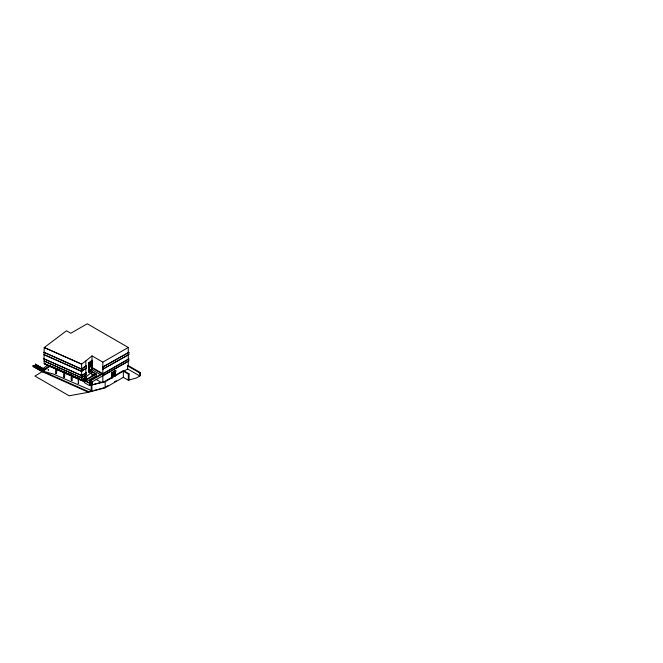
<?xml version="1.0" encoding="UTF-8"?>
<svg xmlns="http://www.w3.org/2000/svg" width="663" height="663" viewBox="0 0 663 663"><rect width="100%" height="100%" fill="white"/><g stroke="black" fill="none" stroke-linecap="round" stroke-linejoin="round"><path stroke-width="0.99" d="M84.69 377.139L84.69 381.25L80.621 379.393M84.773 381.308L84.773 377.065M85.452 379.982L85.809 376.866M111.881 377.131L112.138 372.498M112.006 377.993L112.014 372.424M112.18 378.034L112.18 372.473M112.287 377.214L112.329 372.565M112.387 377.106L112.287 372.589M112.751 372.871L113.547 373.136L111.881 372.507M114.997 376.145L115.039 370.683L115.926 371.031L112.254 373.153L112.627 373.368L112.644 372.763M113.315 375.457C112.387 372.946 114.74 371.678 113.961 375.142L113.199 375.465L113.182 373.211L113.829 372.896M113.613 373.203L112.735 373.194M113.961 375.142L113.845 372.83M115.18 376.02L115.18 370.6M115.304 375.366L115.304 370.675L112.006 372.573M115.412 375.357L115.412 370.899M115.553 375.283L115.553 370.816L112.03 372.846L114.997 371.139M112.627 373.368L115.926 371.031M63.888 372.158C62.736 379.029 65.504 379.012 64.51 372.216M61.609 370.924L62.297 371.222M55.891 368.603C54.706 375.266 57.457 375.664 56.512 368.661M71.43 375.473C70.237 382.128 73.005 382.543 72.052 375.531M76.378 377.429L78.864 378.515L78.367 383.579L78.168 378.457M84.74 378.026L84.69 381.117L81.375 379.667L84.748 381.068L84.823 378.018M85.842 365.827L86.265 366.009L81.375 369.183L44.065 352.326L81.615 369.009L85.842 365.827L85.842 360.945L92 355.89L102.831 362.147L128.274 347.462L128.274 352.335M89.157 369.846L89.074 371.57L89.091 362.702L89.149 371.761L88.817 362.794L92.024 360.274L92.646 361.136L89.439 363.647L88.95 362.686L88.941 371.67M86.149 374.62L81.383 377.844L44.081 360.995L81.93 377.802L81.93 375.689L44.081 358.882L81.93 375.689L86.149 372.705L81.383 375.722L81.383 377.844L86.149 374.62L86.149 372.705M56.803 368.976L56.811 368.951A1.268 0.82 53.2 0 1 56.587 368.951M57.233 368.968L56.347 368.852M48.449 370.053L48.15 369.705M63.822 377.123L64.444 377.081M78.093 383.371L78.723 383.429M127.652 365.959L139.785 372.971L139.785 375.971L127.652 368.959L127.652 365.959L128.274 365.603L140.415 372.606L140.415 375.606L136.495 377.976L128.315 380.206L123.335 377.33L105.144 387.83L88.444 392.289L69.118 395.786L34.94 376.054L44.28 370.41L44.33 369.324L49.211 365.794M44.33 370.352L35.404 365.28L35.404 364.26L44.421 369.258L44.33 370.352L50.007 366.241L50.007 365.222M89.604 363.249L90.276 363.316M90.267 363.357L89.77 363.481L90.408 363.225M50.529 366.258L72.234 375.921M85.742 380.156L86.107 376.882L86.107 379.849M94.718 375.581L88.709 372.117L89.074 369.813L96.417 374.048L96.417 375.755L85.991 381.772M89.696 371.007L91.651 369.506L91.27 367.832M89.778 371.04L91.635 369.515M88.709 372.117L92 369.424M91.229 372.722L81.615 380.33L44.827 364.07L44.255 363.73L44.081 358.882M89.124 362.926L92.331 360.415L92.356 368.214M91.95 361.045L88.958 363.266L92.646 360.548M89.124 363.515L92.646 361.136M90.193 366.888L90.102 363.796L90.831 363.324L90.839 366.382L90.093 366.846L90.085 363.788L90.748 363.291L90.756 366.341L90.209 366.805M89.795 370.824L91.875 369.2M89.803 370.94L91.975 369.241M47.728 365.031L43.12 368.504L43.12 369.531L35.578 365.18L33.15 366.581L33.15 365.553L42.531 370.625L42.531 371.653L33.15 366.581M85.842 360.945L81.615 364.128L81.615 380.33L44.255 363.73M82.32 370.658L84.433 369.067M44.065 352.326L44.023 354.771L81.375 371.363L86.265 368.189L86.265 366.009M85.842 376.808L81.615 379.998L44.255 363.399M44.023 352.583L44.255 347.536L66.482 330.779L70.784 333.265L87.234 323.768L128.274 347.462M44.023 359.131L44.065 354.506L81.615 371.189M47.28 373.062L42.407 371.744L42.531 370.625M91.221 391.153L91.221 385.07L104.671 381.482L123.442 370.476L129.061 373.899L129.061 379.998M98.903 389.106L104.671 387.573L108.243 385.476M114.5 381.822L116.29 380.777M89.613 380.711L92.082 382.145L92.082 383.844L89.613 382.418L89.613 380.711L101.762 373.659L91.651 367.808M128.887 352.326L102.831 367.029L128.887 352.326L128.887 354.506L102.831 369.208M103.71 368.703L128.887 354.506M90.375 382.866L90.375 380.86L92.339 381.996L92.339 384.001L89.555 385.609L84.309 382.584L84.309 380.579L95.58 374.073L88.709 370.111M96.417 374.048L85.129 380.57L89.969 383.363L89.969 385.07L92.082 383.844M90.375 380.86L128.763 358.948L128.763 360.954L102.831 375.672M92 355.89L92 367.418L103.047 373.791L128.763 358.948M91.262 382.352L128.763 360.954M84.309 380.579L89.969 383.363M113.182 375.457L113.845 375.076M123.882 370.899L105.144 381.714L91.221 385.07M123.243 371.512L127.652 368.959M92.024 391.336L91.784 385.311M139.785 372.971L140.415 372.606M79.204 378.921L79.204 379.029A1.268 0.82 53.2 0 0 79.403 379.12L79.212 379.021M88.817 362.794L89.563 363.481M88.444 391.584L91.784 390.689L53.139 373.932L42.407 371.04L88.444 391.584L88.444 392.289L41.007 371.114L41.222 370.004L41.222 371.04M48.333 370.169L48.175 369.846M55.949 373.402L56.446 373.567M123.335 377.33L123.335 371.222L128.315 374.098L129.061 373.899M94.105 390.383L96.989 389.62M112.876 373.078L113.597 373.087L112.685 373.087M113.008 373.236L113.622 373.136M60.656 370.617L51.225 366.357L55.162 368.064M73.9 376.675L73.336 376.136M68.96 374.089L71.43 375.142M76.452 377.413L78.922 378.465M68.869 374.081L71.355 375.175M86.265 368.189L85.842 368.006L85.842 372.565M50.007 366.241L84.897 381.673M67.444 373.518L68.115 373.816M63.084 371.421L65.62 372.556L63.159 371.446M81.466 379.617L84.847 381.126L83.256 378.871M57.184 368.885L59.72 370.02M62.662 371.413L65.678 372.739M67.344 373.501L71.579 375.349M74.811 376.799L78.938 378.59M62.479 371.471L71.364 375.316M84.939 381.44L72.748 376.054L84.922 381.515M50.098 366.183L84.781 381.631M50.098 366.291L84.781 381.747M41.007 370.087L42.407 370.716M81.532 379.634L84.847 381.126M63.101 371.495L65.579 372.614M104.671 381.457L105.144 381.747L105.144 387.83L104.671 387.573M91.56 369.473L100.917 374.877M96.168 379.443L102.003 382.808M35.404 364.26L44.28 369.39M33.15 365.553L41.007 370.087M40.344 370.534L33.324 366.482L33.324 365.446M89.232 369.946L92.422 372.523L89.074 369.813M71.985 380.446L71.389 380.487M83.19 378.938L84.773 381.184L84.715 378.084M92.223 368.321L91.892 360.382L91.975 368.313M92.024 360.274L92.099 368.363M91.85 361.004L91.867 368.172M89.43 363.059L89.439 363.647M89.256 362.827L89.256 363.415M67.734 373.476L67.725 373.932M128.274 354.523L128.274 358.981M128.274 360.987L128.274 365.603M128.315 374.098L128.315 380.206M103.13 367.194L103.13 369.382M103.047 373.791L103.047 375.797M102.831 362.147L102.831 382.336M92 374.073L92 376.045M89.555 383.604L89.555 385.609M85.842 374.479L85.842 380.106M82.038 369.2L82.038 371.379M81.375 369.183L81.375 371.363M35.578 364.161L35.578 365.18M81.615 364.128L44.255 347.536L81.615 364.128M59.736 369.921L57.258 368.827L59.728 369.962"/></g></svg>
